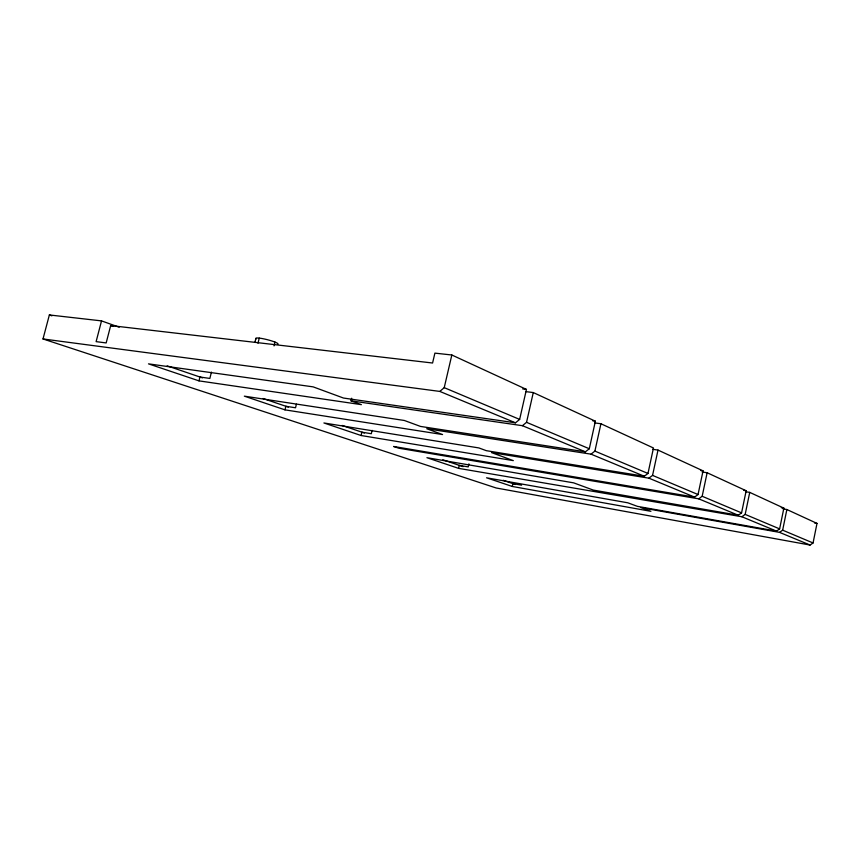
<?xml version="1.0" encoding="UTF-8"?>
<svg xmlns="http://www.w3.org/2000/svg" width="860" height="860" viewBox="0 0 860 860"><rect width="100%" height="100%" fill="white"/><g stroke="black" fill="none" stroke-linecap="round" stroke-linejoin="round"><path stroke-width="1.29" d="M119.196 327.23L101.523 320.887L49.364 314.954L43 338.958L496.134 487.975L810.088 545.046L813.055 542.972L817 523.407L786.868 509.518L783.073 508.883M810.088 545.046L779.547 532.372L640.958 507.647L650.913 511.324L512.27 486.459L486.556 477.794L627.779 502.799L637.432 506.357L776.505 531.115L779.622 528.889L783.868 508.131L749.737 492.382L745.76 491.748M779.547 532.372L782.654 530.168L786.868 509.518M702.082 471.957L707.135 472.742L746.168 490.748L741.567 512.872L738.278 515.247L593.26 490.082L573.695 482.868L426.915 457.692L458.563 468.356L741.9 516.752L745.168 514.387L749.737 492.382M652.697 449.296L658.008 450.081L703.05 470.861L698.04 494.543L694.568 497.112L393.611 446.469L398.76 448.2L698.718 498.832L702.168 496.274L707.135 472.742M694.568 497.112L648.902 478.171L491.501 452.586L513.323 460.627L361.103 435.515L323.908 422.969L478.869 447.931L486.319 450.672L644.301 476.257L647.978 473.452L653.46 447.985L600.925 423.754L594.529 422.873M648.902 478.171L652.557 475.387L658.008 450.081M644.301 476.257L591.024 454.155L426.732 428.721L442.556 434.547L284.972 409.854L244.337 396.159L404.372 420.486L420.486 426.42L585.402 451.822L589.304 448.748L595.378 421.206L533.275 392.558L525.825 391.623M591.024 454.155L594.905 451.102L600.925 423.754M351.675 398.234L351.052 400.835L361.394 404.651L198.982 380.873L148.49 363.855L313.126 386.86L343.473 398.04L515.484 422.808L519.644 419.411L526.438 389.408L451.833 354.997L434.902 353.127L432.58 363.017L110.693 325.564L106.167 342.936L96.116 341.635L101.523 320.887M351.052 400.835L522.418 425.689L526.546 422.325L533.275 392.558M512.27 486.459L512.904 483.621L521.59 485.169M458.563 468.356L459.251 465.346L468.227 466.894L468.915 463.873M43 338.958L439.815 391.418L444.233 387.656L451.833 354.997M361.103 435.515L361.899 432.182L371.316 433.719L372.111 430.365M296.41 404.168L295.528 407.769L285.853 406.275L284.972 409.854M274.028 345.903L274.974 342.076M254.958 342.173L255.904 338.367M257.978 343.215L259.247 338.109M211.431 372.133L209.851 378.432L199.95 377.013L198.982 380.873M522.697 388.935L526.438 389.408M592.809 420.852L595.378 421.206M700.513 470.463L703.05 470.861M743.75 490.35L746.168 490.748M781.332 507.712L783.868 508.131M814.57 522.998L817 523.407M167.173 365.844L202.465 377.873M263.02 398.492L288.358 407.124M342.087 425.431L364.404 433.031M442.814 459.745L463.067 466.647M503.121 480.288L515.398 484.47M49.364 314.954L51.901 315.846M110.693 325.564L112.972 326.381M439.815 391.418L515.484 422.808M522.418 425.689L585.402 451.822M698.718 498.832L738.278 515.247M741.9 516.752L776.505 531.115M444.233 387.656L519.644 419.411M526.546 422.325L589.304 448.748M594.905 451.102L647.978 473.452M652.557 475.387L698.04 494.543M702.168 496.274L741.567 512.872M745.168 514.387L779.622 528.889M782.654 530.168L813.055 542.972M256.258 338.862A11.406 1.505 14.3 0 1 267.159 339.646A11.406 1.505 14.3 0 1 277.576 344.237"/></g></svg>
